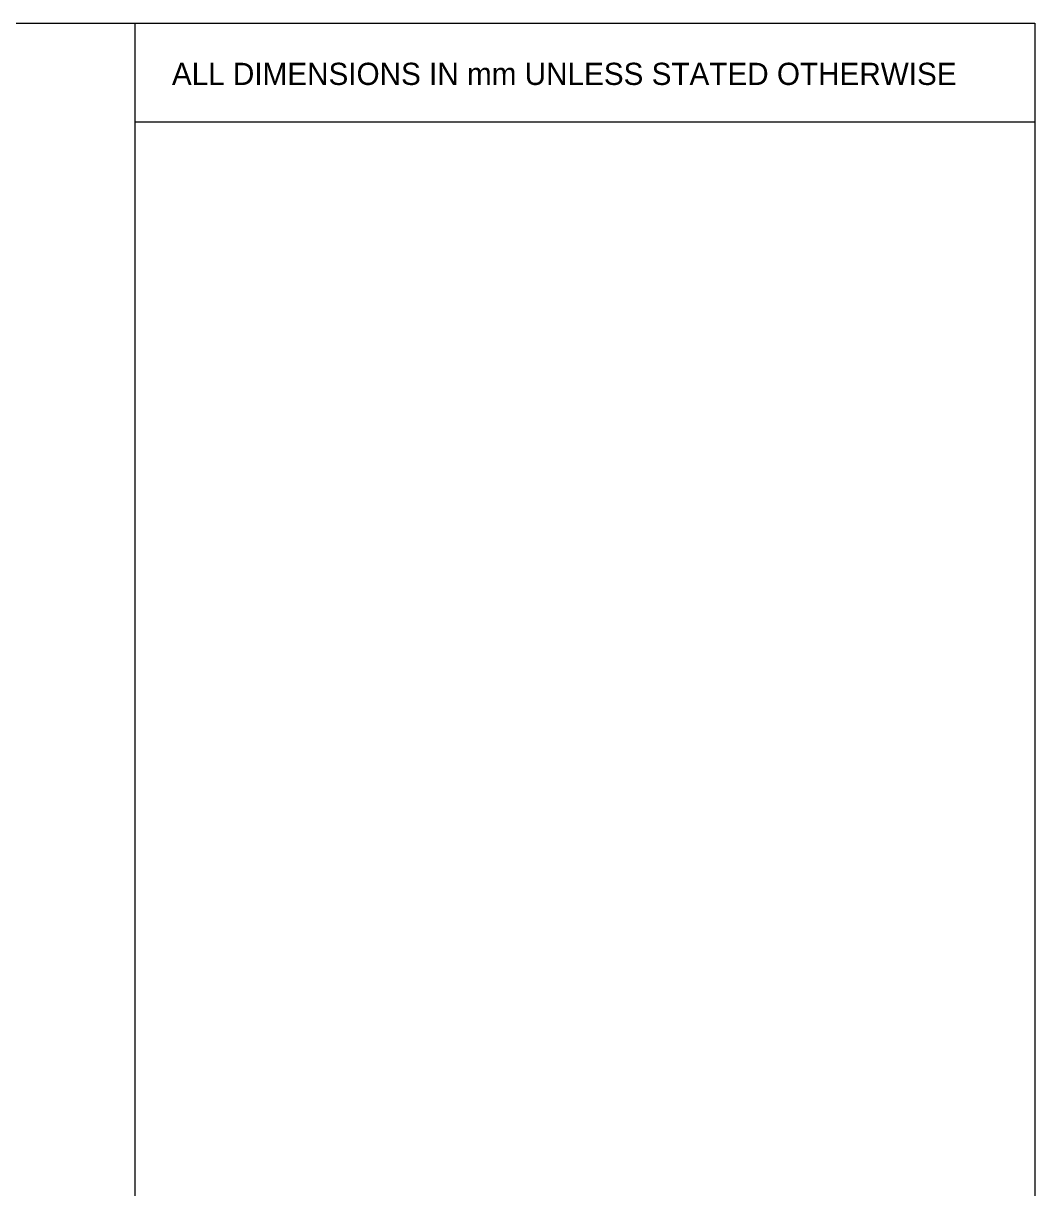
# Paper-space layout '02 Building 3D Model' of a CAD drawing. Header units: millimetres. Extents: x 5 to 415, y 7 to 290.
# Drawn here: x 332.9 to 415, y 195.5 to 290 of the extents above; entities that cross this region are included whole.
import ezdxf

# ---------------------------------------------------------------- set-up
doc = ezdxf.new("R2010")
doc.units = ezdxf.units.MM
doc.layers.add('SHEET', color=7, linetype='Continuous')
doc.layers.add('TEXT', color=7, linetype='Continuous')

# ---------------------------------------------------------------- blocks, each defined once
blk = doc.blocks.new('SHEET_02_BUILDING_3D')
at = {"layer": 'SHEET', "lineweight": 18}
for p, q in [((5, 290), (415, 290)), ((342, 290), (342, 7)), ((415, 290), (415, 7)), ((342, 282), (415, 282))]:
    blk.add_line(p, q, dxfattribs=at)
at = {"layer": 'TEXT'}
blk.add_text('ALL DIMENSIONS IN mm UNLESS STATED OTHERWISE', height=1.8, dxfattribs=at).set_placement((345, 285))

psp = doc.layouts.new('02 Building 3D Model')

# ---------------------------------------------------------------- block references
psp.add_blockref('SHEET_02_BUILDING_3D', (0, 0))

doc.saveas('drawing.dxf')
